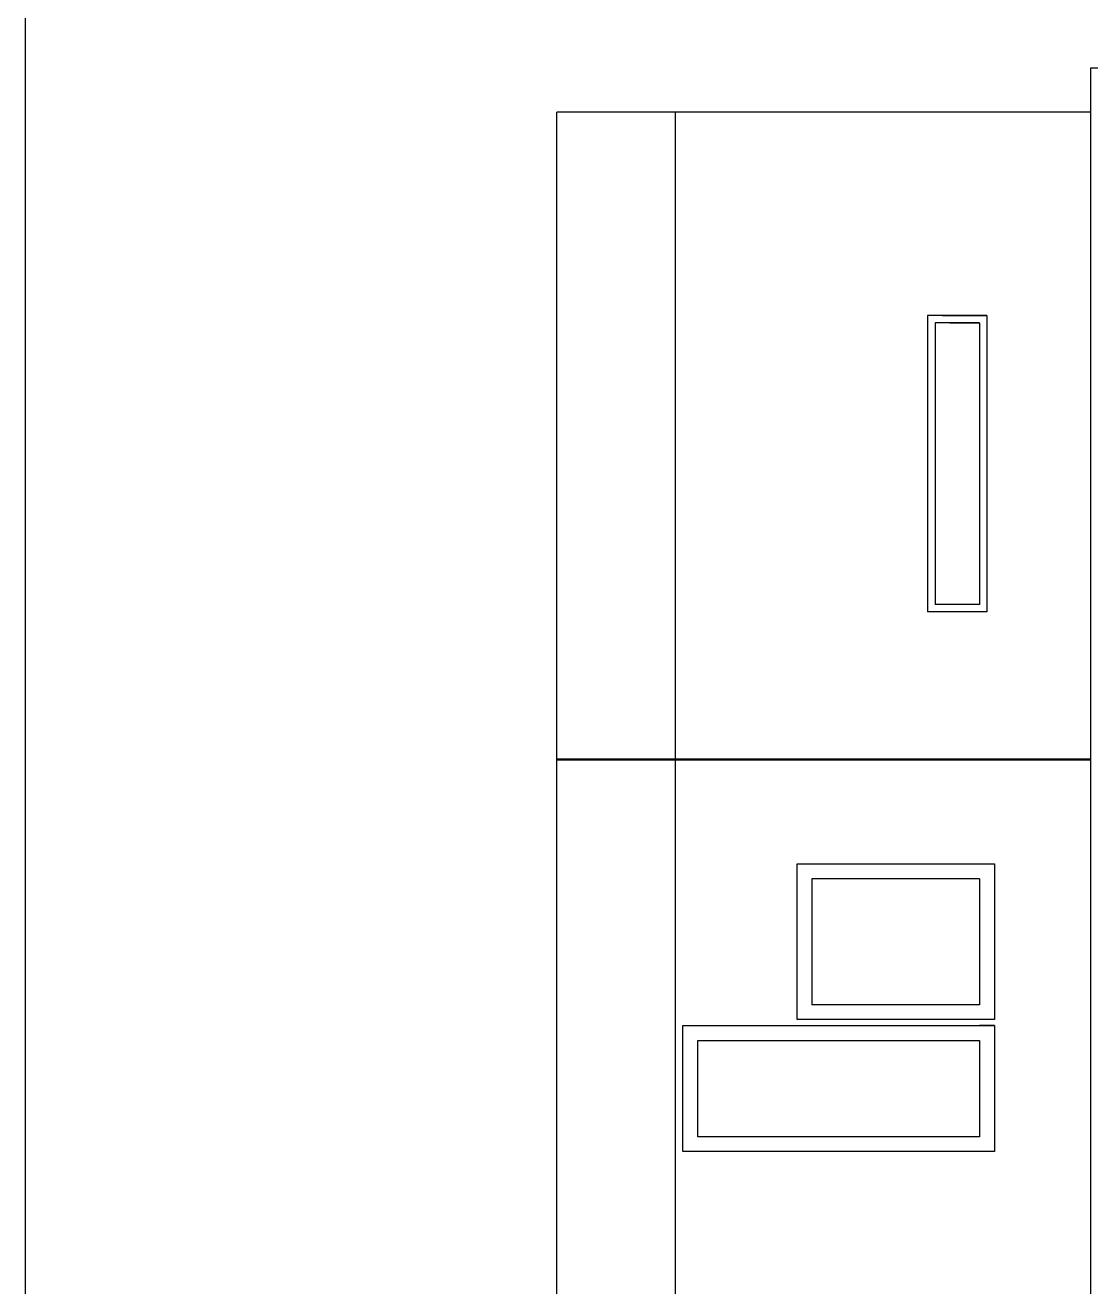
# Model space of a CAD drawing. Header units: millimetres. Extents: x -6247 to 53319, y -9113 to 41204.
# Drawn here: x -6247 to 938, y 19592 to 28101 of the extents above; entities that cross this region are included whole.
import ezdxf

# ---------------------------------------------------------------- set-up
doc = ezdxf.new("R2010")
doc.units = ezdxf.units.MM

msp = doc.modelspace()

# ---------------------------------------------------------------- linework, layer by layer
for p, q in [((938.249, 27513.923), (938.249, 27813.923)), ((938.249, 27813.923), (1238.249, 27813.923)), ((-1861.751, 27513.923), (-2661.751, 27513.923)), ((-2661.751, 16573.923), (-2661.751, 27513.923)), ((938.249, 27513.923), (-1861.751, 27513.923)), ((-1861.751, 16573.923), (-1861.751, 27513.923)), ((938.249, 16573.923), (938.249, 27513.923)), ((238.249, 26143.923), (-161.751, 26143.923)), ((-161.751, 26143.923), (-161.751, 24143.923)), ((-61.751, 26143.923), (238.249, 26143.923)), ((238.249, 26143.923), (188.249, 26143.923)), ((238.249, 26143.923), (238.249, 24143.923)), ((188.249, 26093.923), (-111.751, 26093.923)), ((-111.751, 26093.923), (-111.751, 24193.923)), ((-11.751, 26093.923), (188.249, 26093.923)), ((188.249, 26093.923), (188.249, 24193.923)), ((188.249, 24193.923), (-111.751, 24193.923)), ((188.249, 24193.923), (-11.751, 24193.923)), ((238.249, 24143.923), (-161.751, 24143.923)), ((238.249, 24143.923), (-61.751, 24143.923)), ((-2661.751, 23143.923), (-2661.751, 23153.923)), ((-2661.751, 23153.923), (938.249, 23153.923)), ((938.249, 23143.923), (-2661.751, 23143.923)), ((-1041.751, 21393.923), (-1041.751, 22443.923)), ((-1041.751, 22443.923), (288.249, 22443.923)), ((288.249, 22443.923), (288.249, 21393.923)), ((188.249, 22343.923), (-941.751, 22343.923)), ((-941.751, 22343.923), (-941.751, 21493.923)), ((188.249, 22343.923), (188.249, 21493.923)), ((188.249, 21493.923), (-941.751, 21493.923)), ((288.249, 21393.923), (-1041.751, 21393.923)), ((-1861.751, 20503.923), (-1861.751, 21353.923)), ((-1811.751, 21353.923), (288.249, 21353.923)), ((-1811.751, 20503.923), (-1811.751, 21353.923)), ((288.249, 21353.923), (188.249, 21353.923)), ((288.249, 21353.923), (288.249, 20503.923)), ((-1711.751, 21253.923), (188.249, 21253.923)), ((-1711.751, 20603.923), (-1711.751, 21253.923)), ((188.249, 21253.923), (188.249, 20603.923)), ((188.249, 20603.923), (-1711.751, 20603.923)), ((288.249, 20503.923), (-1811.751, 20503.923)), ((238.249, 20503.923), (138.249, 20503.923))]:
    msp.add_line(p, q)
msp.add_lwpolyline([(-6246.785, -9113.353), (53319.484, -9113.353), (53319.484, 41203.667), (-6246.785, 41203.667)], close=True)

doc.saveas('drawing.dxf')
